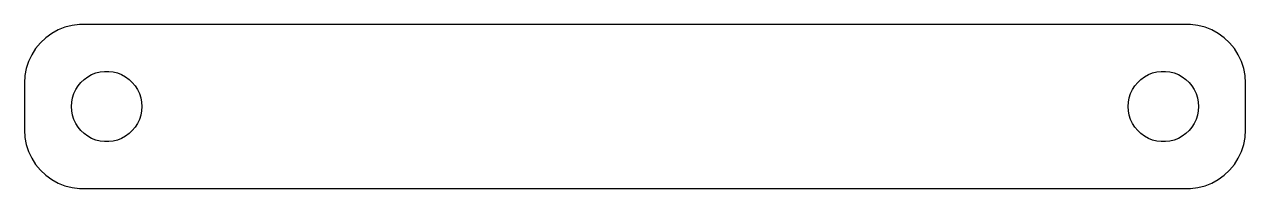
# Model space of a CAD drawing. Header units: metres. Extents: x -52 to 52, y 17 to 31.
import ezdxf

# ---------------------------------------------------------------- set-up
doc = ezdxf.new("R2010")
doc.units = ezdxf.units.M

msp = doc.modelspace()

# ---------------------------------------------------------------- linework, layer by layer
for p, q in [((-49.6791, 30.2216), (-50.1871, 29.8526)), ((-49.1289, 30.5241), (-49.6791, 30.2216)), ((-48.5451, 30.7553), (-49.1289, 30.5241)), ((-47.9369, 30.9114), (-48.5451, 30.7553)), ((-47.3139, 30.9901), (-47.9369, 30.9114)), ((47.3139, 30.9901), (-47.3139, 30.9901)), ((47.9369, 30.9114), (47.3139, 30.9901)), ((48.5451, 30.7553), (47.9369, 30.9114)), ((49.1289, 30.5241), (48.5451, 30.7553)), ((49.6791, 30.2216), (49.1289, 30.5241)), ((50.1871, 29.8526), (49.6791, 30.2216)), ((-50.6448, 29.4227), (-51.0451, 28.9389)), ((-50.1871, 29.8526), (-50.6448, 29.4227)), ((50.6448, 29.4227), (50.1871, 29.8526)), ((51.0451, 28.9389), (50.6448, 29.4227)), ((-51.3815, 28.4088), (-51.6489, 27.8406)), ((-51.0451, 28.9389), (-51.3815, 28.4088)), ((51.3815, 28.4088), (51.0451, 28.9389)), ((51.6489, 27.8406), (51.3815, 28.4088)), ((-51.8429, 27.2434), (-51.9606, 26.6267)), ((-51.6489, 27.8406), (-51.8429, 27.2434)), ((51.8429, 27.2434), (51.6489, 27.8406)), ((51.9606, 26.6267), (51.8429, 27.2434)), ((-51.9606, 26.6267), (-52, 26)), ((-52, 26), (-52, 22)), ((-47.427, 25.7634), (-47.1869, 26.0536)), ((-47.1869, 26.0536), (-46.9123, 26.3115)), ((-46.9123, 26.3115), (-46.6075, 26.533)), ((-46.6075, 26.533), (-46.2773, 26.7145)), ((-46.2773, 26.7145), (-45.927, 26.8532)), ((-45.927, 26.8532), (-45.5621, 26.9469)), ((-45.5621, 26.9469), (-45.1884, 26.9941)), ((-45.1884, 26.9941), (-44.8116, 26.9941)), ((-44.8116, 26.9941), (-44.4379, 26.9469)), ((-44.4379, 26.9469), (-44.0729, 26.8532)), ((-44.0729, 26.8532), (-43.7227, 26.7145)), ((-43.7227, 26.7145), (-43.3925, 26.533)), ((-43.3925, 26.533), (-43.0877, 26.3115)), ((-43.0877, 26.3115), (-42.8131, 26.0536)), ((-42.8131, 26.0536), (-42.5729, 25.7634)), ((42.5729, 25.7634), (42.8131, 26.0536)), ((42.8131, 26.0536), (43.0877, 26.3115)), ((43.0877, 26.3115), (43.3925, 26.533)), ((43.3925, 26.533), (43.7227, 26.7145)), ((43.7227, 26.7145), (44.0729, 26.8532)), ((44.0729, 26.8532), (44.4379, 26.9469)), ((44.4379, 26.9469), (44.8116, 26.9941)), ((44.8116, 26.9941), (45.1884, 26.9941)), ((45.1884, 26.9941), (45.5621, 26.9469)), ((45.5621, 26.9469), (45.927, 26.8532)), ((45.927, 26.8532), (46.2773, 26.7145)), ((46.2773, 26.7145), (46.6075, 26.533)), ((46.6075, 26.533), (46.9123, 26.3115)), ((46.9123, 26.3115), (47.1869, 26.0536)), ((47.1869, 26.0536), (47.427, 25.7634)), ((52, 26), (51.9606, 26.6267)), ((52, 22), (52, 26)), ((-47.9057, 24.7461), (-47.7893, 25.1044)), ((-47.7893, 25.1044), (-47.6289, 25.4453)), ((-47.6289, 25.4453), (-47.427, 25.7634)), ((-42.5729, 25.7634), (-42.3711, 25.4453)), ((-42.3711, 25.4453), (-42.2107, 25.1044)), ((-42.2107, 25.1044), (-42.0942, 24.7461)), ((42.0942, 24.7461), (42.2107, 25.1044)), ((42.2107, 25.1044), (42.3711, 25.4453)), ((42.3711, 25.4453), (42.5729, 25.7634)), ((47.427, 25.7634), (47.6289, 25.4453)), ((47.6289, 25.4453), (47.7893, 25.1044)), ((47.7893, 25.1044), (47.9057, 24.7461)), ((-48, 24), (-47.9763, 24.376)), ((-47.9763, 23.624), (-48, 24)), ((-47.9763, 24.376), (-47.9057, 24.7461)), ((-42.0942, 24.7461), (-42.0237, 24.376)), ((-42.0237, 24.376), (-42, 24)), ((-42, 24), (-42.0237, 23.624)), ((42, 24), (42.0237, 24.376)), ((42.0237, 23.624), (42, 24)), ((42.0237, 24.376), (42.0942, 24.7461)), ((47.9057, 24.7461), (47.9763, 24.376)), ((47.9763, 24.376), (48, 24)), ((48, 24), (47.9763, 23.624)), ((-47.9057, 23.2539), (-47.9763, 23.624)), ((-47.7893, 22.8956), (-47.9057, 23.2539)), ((-47.6289, 22.5547), (-47.7893, 22.8956)), ((-42.2107, 22.8956), (-42.3711, 22.5547)), ((-42.0942, 23.2539), (-42.2107, 22.8956)), ((-42.0237, 23.624), (-42.0942, 23.2539)), ((42.0942, 23.2539), (42.0237, 23.624)), ((42.2107, 22.8956), (42.0942, 23.2539)), ((42.3711, 22.5547), (42.2107, 22.8956)), ((47.7893, 22.8956), (47.6289, 22.5547)), ((47.9057, 23.2539), (47.7893, 22.8956)), ((47.9763, 23.624), (47.9057, 23.2539)), ((-52, 22), (-51.9606, 21.3733)), ((-47.427, 22.2366), (-47.6289, 22.5547)), ((-47.1869, 21.9464), (-47.427, 22.2366)), ((-46.9123, 21.6885), (-47.1869, 21.9464)), ((-42.8131, 21.9464), (-43.0877, 21.6885)), ((-42.5729, 22.2366), (-42.8131, 21.9464)), ((-42.3711, 22.5547), (-42.5729, 22.2366)), ((42.5729, 22.2366), (42.3711, 22.5547)), ((42.8131, 21.9464), (42.5729, 22.2366)), ((43.0877, 21.6885), (42.8131, 21.9464)), ((47.1869, 21.9464), (46.9123, 21.6885)), ((47.427, 22.2366), (47.1869, 21.9464)), ((47.6289, 22.5547), (47.427, 22.2366)), ((51.9606, 21.3733), (52, 22)), ((-51.9606, 21.3733), (-51.8429, 20.7566)), ((-46.6075, 21.467), (-46.9123, 21.6885)), ((-46.2773, 21.2855), (-46.6075, 21.467)), ((-45.927, 21.1468), (-46.2773, 21.2855)), ((-45.5621, 21.0531), (-45.927, 21.1468)), ((-45.1884, 21.0059), (-45.5621, 21.0531)), ((-44.8116, 21.0059), (-45.1884, 21.0059)), ((-44.4379, 21.0531), (-44.8116, 21.0059)), ((-44.0729, 21.1468), (-44.4379, 21.0531)), ((-43.7227, 21.2855), (-44.0729, 21.1468)), ((-43.3925, 21.467), (-43.7227, 21.2855)), ((-43.0877, 21.6885), (-43.3925, 21.467)), ((43.3925, 21.467), (43.0877, 21.6885)), ((43.7227, 21.2855), (43.3925, 21.467)), ((44.0729, 21.1468), (43.7227, 21.2855)), ((44.4379, 21.0531), (44.0729, 21.1468)), ((44.8116, 21.0059), (44.4379, 21.0531)), ((45.1884, 21.0059), (44.8116, 21.0059)), ((45.5621, 21.0531), (45.1884, 21.0059)), ((45.927, 21.1468), (45.5621, 21.0531)), ((46.2773, 21.2855), (45.927, 21.1468)), ((46.6075, 21.467), (46.2773, 21.2855)), ((46.9123, 21.6885), (46.6075, 21.467)), ((51.8429, 20.7566), (51.9606, 21.3733)), ((-51.8429, 20.7566), (-51.6489, 20.1594)), ((-51.6489, 20.1594), (-51.3815, 19.5912)), ((51.3815, 19.5912), (51.6489, 20.1594)), ((51.6489, 20.1594), (51.8429, 20.7566)), ((-51.3815, 19.5912), (-51.0451, 19.0611)), ((-51.0451, 19.0611), (-50.6448, 18.5773)), ((50.6448, 18.5773), (51.0451, 19.0611)), ((51.0451, 19.0611), (51.3815, 19.5912)), ((-50.6448, 18.5773), (-50.1871, 18.1474)), ((-50.1871, 18.1474), (-49.6791, 17.7784)), ((-49.6791, 17.7784), (-49.1289, 17.4759)), ((49.1289, 17.4759), (49.6791, 17.7784)), ((49.6791, 17.7784), (50.1871, 18.1474)), ((50.1871, 18.1474), (50.6448, 18.5773)), ((-49.1289, 17.4759), (-48.5451, 17.2447)), ((-48.5451, 17.2447), (-47.9369, 17.0886)), ((-47.9369, 17.0886), (-47.3139, 17.0099)), ((-47.3139, 17.0099), (47.3139, 17.0099)), ((47.3139, 17.0099), (47.9369, 17.0886)), ((47.9369, 17.0886), (48.5451, 17.2447)), ((48.5451, 17.2447), (49.1289, 17.4759))]:
    msp.add_line(p, q)

doc.saveas('drawing.dxf')
